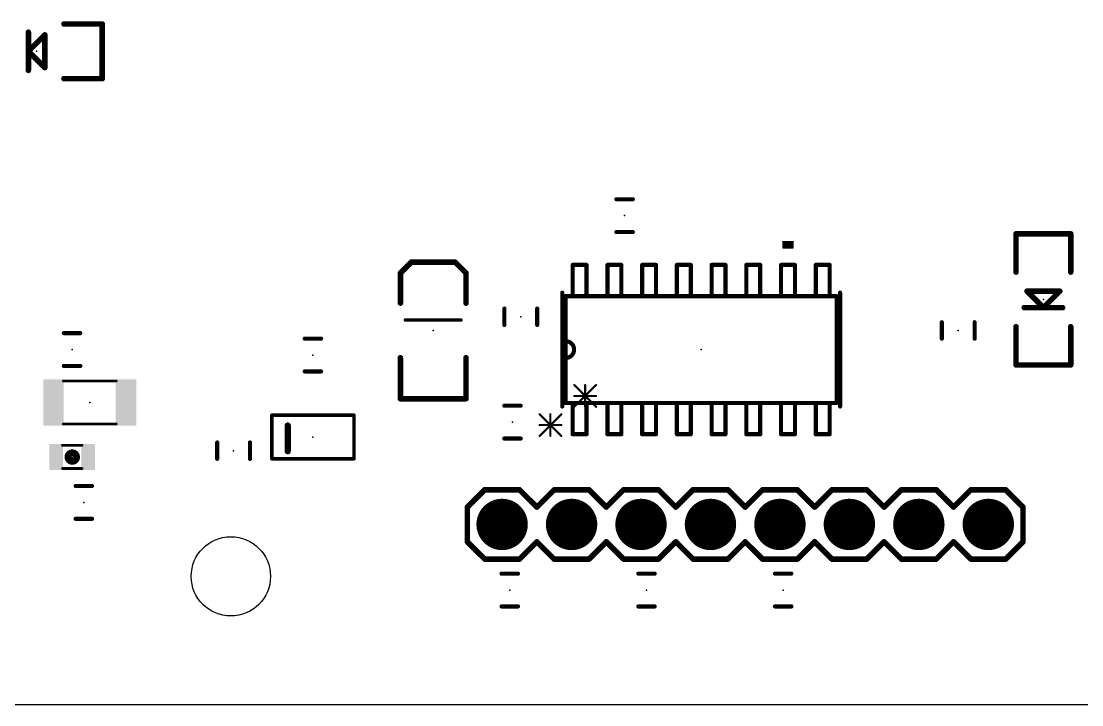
# Model space of a CAD drawing. Extents: x 1 to 102, y 1 to 102.
# Drawn here: x 26.13 to 64.92, y 1 to 26.02 of the extents above; entities that cross this region are included whole.
import ezdxf

# ---------------------------------------------------------------- set-up
doc = ezdxf.new("R2010")
doc.units = 0
for name, color, linetype in [('17', 82, 'CONTINUOUS'), ('20', 7, 'CONTINUOUS'), ('21', 253, 'CONTINUOUS'), ('23', 7, 'CONTINUOUS'), ('51', 7, 'CONTINUOUS')]:
    doc.layers.add(name, color=color, linetype=linetype)

# ---------------------------------------------------------------- blocks, each defined once
blk = doc.blocks.new('RECT')
blk.add_solid([(-0.5, -0.5), (0.5, -0.5), (-0.5, 0.5), (0.5, 0.5)])
blk = doc.blocks.new('ROUNDP')
at = {"const_width": 0.5}
blk.add_lwpolyline([(0, -0.25, 1), (0, 0.25, 1), (0, -0.25)], format="xyb", dxfattribs=at)

msp = doc.modelspace()

# ---------------------------------------------------------------- linework, layer by layer
at = {"layer": '20'}
msp.add_line((91, 1), (12, 1), dxfattribs=at)
msp.add_circle((33.8, 5.7), 1.45, dxfattribs=at)
at = {"layer": '21'}
for points, const_width in [([(29.0954, 25.915), (27.6954, 25.915)], 0.2032), ([(29.0954, 23.915), (29.0954, 25.915)], 0.2032), ([(26.3954, 24.915), (26.3954, 25.615)], 0.2032), ([(26.9954, 25.515), (26.3954, 24.915)], 0.2032), ([(26.9954, 24.315), (26.9954, 25.515)], 0.2032), ([(26.3954, 24.215), (26.3954, 24.915)], 0.2032), ([(26.3954, 24.915), (26.9954, 24.315)], 0.2032), ([(27.6954, 23.915), (29.0954, 23.915)], 0.2032), ([(48.5, 19.5), (47.9, 19.5)], 0.1524), ([(48.5, 18.3), (47.9, 18.3)], 0.1524), ([(64.5152, 18.235), (62.5152, 18.235)], 0.2032), ([(62.5152, 18.235), (62.5152, 16.835)], 0.2032), ([(64.5152, 16.835), (64.5152, 18.235)], 0.2032), ([(53.9845, 17.9624), (54.3655, 17.9624)], 0.0254), ([(53.9845, 17.7084), (53.9845, 17.9624)], 0.0254), ([(53.9972, 17.7084), (53.9972, 17.9624)], 0.0254), ([(54.0226, 17.7084), (54.0226, 17.9624)], 0.0254), ([(54.048, 17.7084), (54.048, 17.9624)], 0.0254), ([(54.0734, 17.7084), (54.0734, 17.9624)], 0.0254), ([(54.0988, 17.7084), (54.0988, 17.9624)], 0.0254), ([(54.1242, 17.7084), (54.1242, 17.9624)], 0.0254), ([(54.1496, 17.7084), (54.1496, 17.9624)], 0.0254), ([(54.175, 17.7084), (54.175, 17.9624)], 0.0254), ([(54.2004, 17.7084), (54.2004, 17.9624)], 0.0254), ([(54.2258, 17.7084), (54.2258, 17.9624)], 0.0254), ([(54.2512, 17.7084), (54.2512, 17.9624)], 0.0254), ([(54.2766, 17.7084), (54.2766, 17.9624)], 0.0254), ([(54.302, 17.7084), (54.302, 17.9624)], 0.0254), ([(54.3274, 17.7084), (54.3274, 17.9624)], 0.0254), ([(54.3528, 17.7084), (54.3528, 17.9624)], 0.0254), ([(54.3655, 17.9624), (54.3655, 17.7084)], 0.0254), ([(54.3655, 17.7084), (53.9845, 17.7084)], 0.0254), ([(40.4, 17.2), (40, 16.8)], 0.2032), ([(42, 17.2), (40.4, 17.2)], 0.2032), ([(42.4, 16.8), (42, 17.2)], 0.2032), ([(40, 16.8), (40, 15.7)], 0.2032), ([(42.4, 15.7), (42.4, 16.8)], 0.2032), ([(45.92, 16.0828), (45.92, 11.9172)], 0.1524), ([(56.08, 11.9172), (56.08, 16.0828)], 0.1524), ([(64.1152, 16.135), (62.9152, 16.135)], 0.2032), ([(62.9152, 16.135), (63.5152, 15.535)], 0.2032), ([(63.5152, 15.535), (64.1152, 16.135)], 0.2032), ([(43.804, 15.5), (43.804, 14.9)], 0.1524), ([(45.004, 15.5), (45.004, 14.9)], 0.1524), ([(63.5152, 15.535), (62.8152, 15.535)], 0.2032), ([(64.2152, 15.535), (63.5152, 15.535)], 0.2032), ([(40.184, 15.081), (42.216, 15.081)], 0.127), ([(59.8, 14.4), (59.8, 15)], 0.1524), ([(61, 14.4), (61, 15)], 0.1524), ([(62.5152, 13.435), (62.5152, 14.835)], 0.2032), ([(64.5152, 14.835), (64.5152, 13.435)], 0.2032), ([(27.6936, 14.6), (28.2936, 14.6)], 0.1524), ([(36.5, 14.4), (37.1, 14.4)], 0.1524), ([(40, 12.2), (40, 13.7)], 0.2032), ([(42.4, 13.7), (42.4, 12.2)], 0.2032), ([(27.6936, 13.4), (28.2936, 13.4)], 0.1524), ([(36.5, 13.2), (37.1, 13.2)], 0.1524), ([(64.5152, 13.435), (62.5152, 13.435)], 0.2032), ([(42.4, 12.2), (40, 12.2)], 0.2032), ([(35.3, 11.6), (38.3, 11.6)], 0.127), ([(35.3, 10), (35.3, 11.6)], 0.127), ([(38.3, 10), (38.3, 11.6)], 0.127), ([(44.4, 11.944), (43.8, 11.944)], 0.1524), ([(45.0894, 10.8377), (45.886, 11.6342)], 0.0762), ([(45.886, 10.8377), (45.0894, 11.6342)], 0.0762), ([(45.4877, 10.8377), (45.4877, 11.6342)], 0.0762), ([(35.8792, 10.2793), (35.8792, 11.2191)], 0.2286), ([(45.886, 11.236), (45.0894, 11.236)], 0.0762), ([(33.3, 10), (33.3, 10.6)], 0.1524), ([(34.5, 10), (34.5, 10.6)], 0.1524), ([(44.4, 10.744), (43.8, 10.744)], 0.1524), ([(38.3, 10), (35.3, 10)], 0.127), ([(28.7216, 9.0072), (28.1216, 9.0072)], 0.1524), ([(42.45, 8.235), (43.085, 8.87)], 0.2032), ([(43.085, 8.87), (44.355, 8.87)], 0.2032), ([(44.99, 8.235), (44.355, 8.87)], 0.2032), ([(44.99, 8.235), (45.625, 8.87)], 0.2032), ([(45.625, 8.87), (46.895, 8.87)], 0.2032), ([(47.53, 8.235), (46.895, 8.87)], 0.2032), ([(47.53, 8.235), (48.165, 8.87)], 0.2032), ([(48.165, 8.87), (49.435, 8.87)], 0.2032), ([(49.435, 8.87), (50.07, 8.235)], 0.2032), ([(50.07, 8.235), (50.705, 8.87)], 0.2032), ([(50.705, 8.87), (51.975, 8.87)], 0.2032), ([(51.975, 8.87), (52.61, 8.235)], 0.2032), ([(52.61, 8.235), (53.245, 8.87)], 0.2032), ([(53.245, 8.87), (54.515, 8.87)], 0.2032), ([(55.15, 8.235), (54.515, 8.87)], 0.2032), ([(55.15, 8.235), (55.785, 8.87)], 0.2032), ([(55.785, 8.87), (57.055, 8.87)], 0.2032), ([(57.055, 8.87), (57.69, 8.235)], 0.2032), ([(57.69, 8.235), (58.325, 8.87)], 0.2032), ([(58.325, 8.87), (59.595, 8.87)], 0.2032), ([(59.595, 8.87), (60.23, 8.235)], 0.2032), ([(60.23, 8.235), (60.865, 8.87)], 0.2032), ([(60.865, 8.87), (62.135, 8.87)], 0.2032), ([(62.77, 8.235), (62.135, 8.87)], 0.2032), ([(42.45, 6.965), (42.45, 8.235)], 0.2032), ([(62.77, 6.965), (62.77, 8.235)], 0.2032), ([(28.7216, 7.8072), (28.1216, 7.8072)], 0.1524), ([(43.085, 6.33), (42.45, 6.965)], 0.2032), ([(44.355, 6.33), (44.99, 6.965)], 0.2032), ([(45.625, 6.33), (44.99, 6.965)], 0.2032), ([(46.895, 6.33), (47.53, 6.965)], 0.2032), ([(48.165, 6.33), (47.53, 6.965)], 0.2032), ([(50.07, 6.965), (49.435, 6.33)], 0.2032), ([(50.705, 6.33), (50.07, 6.965)], 0.2032), ([(52.61, 6.965), (51.975, 6.33)], 0.2032), ([(53.245, 6.33), (52.61, 6.965)], 0.2032), ([(54.515, 6.33), (55.15, 6.965)], 0.2032), ([(55.785, 6.33), (55.15, 6.965)], 0.2032), ([(57.69, 6.965), (57.055, 6.33)], 0.2032), ([(58.325, 6.33), (57.69, 6.965)], 0.2032), ([(60.23, 6.965), (59.595, 6.33)], 0.2032), ([(60.865, 6.33), (60.23, 6.965)], 0.2032), ([(62.135, 6.33), (62.77, 6.965)], 0.2032), ([(44.355, 6.33), (43.085, 6.33)], 0.2032), ([(46.895, 6.33), (45.625, 6.33)], 0.2032), ([(49.435, 6.33), (48.165, 6.33)], 0.2032), ([(51.975, 6.33), (50.705, 6.33)], 0.2032), ([(54.515, 6.33), (53.245, 6.33)], 0.2032), ([(57.055, 6.33), (55.785, 6.33)], 0.2032), ([(59.595, 6.33), (58.325, 6.33)], 0.2032), ([(62.135, 6.33), (60.865, 6.33)], 0.2032), ([(43.7, 5.8), (44.3, 5.8)], 0.1524), ([(48.7, 5.8), (49.3, 5.8)], 0.1524), ([(54.3, 5.8), (53.7, 5.8)], 0.1524), ([(43.7, 4.6), (44.3, 4.6)], 0.1524), ([(48.7, 4.6), (49.3, 4.6)], 0.1524), ([(54.3, 4.6), (53.7, 4.6)], 0.1524)]:
    msp.add_lwpolyline(points, dxfattribs=dict(at, const_width=const_width))
for points, const_width in [([(27.6954, 25.9658, 1), (27.6954, 25.8642)], 0.1016), ([(29.1462, 25.915, 1), (29.0446, 25.915)], 0.1016), ([(29.0954, 25.8642, 1), (29.0954, 25.9658)], 0.1016), ([(26.4462, 25.615, 1), (26.3446, 25.615)], 0.1016), ([(27.0462, 25.515, 1), (26.9446, 25.515)], 0.1016), ([(27.0313, 25.4791, 1), (26.9595, 25.5509)], 0.1016), ([(26.4462, 24.915, 1), (26.3446, 24.915)], 0.1016), ([(26.4313, 24.9509, 1), (26.3595, 24.8791)], 0.1016), ([(26.3595, 24.9509, 1), (26.4313, 24.8791)], 0.1016), ([(26.3446, 24.915, 1), (26.4462, 24.915)], 0.1016), ([(26.3446, 24.215, 1), (26.4462, 24.215)], 0.1016), ([(26.9446, 24.315, 1), (27.0462, 24.315)], 0.1016), ([(26.9595, 24.2791, 1), (27.0313, 24.3509)], 0.1016), ([(27.6954, 23.9658, 1), (27.6954, 23.8642)], 0.1016), ([(29.0446, 23.915, 1), (29.1462, 23.915)], 0.1016), ([(29.0954, 23.8642, 1), (29.0954, 23.9658)], 0.1016), ([(47.9, 19.5381, 1), (47.9, 19.4619)], 0.0762), ([(48.5, 19.4619, 1), (48.5, 19.5381)], 0.0762), ([(47.9, 18.3381, 1), (47.9, 18.2619)], 0.0762), ([(48.5, 18.2619, 1), (48.5, 18.3381)], 0.0762), ([(62.5152, 18.2858, 1), (62.5152, 18.1842)], 0.1016), ([(62.566, 18.235, 1), (62.4644, 18.235)], 0.1016), ([(64.566, 18.235, 1), (64.4644, 18.235)], 0.1016), ([(64.5152, 18.1842, 1), (64.5152, 18.2858)], 0.1016), ([(53.9845, 17.9688, 1), (53.9845, 17.9561)], 0.0127), ([(53.9909, 17.9624, 1), (53.9782, 17.9624)], 0.0127), ([(54.0035, 17.9624, 1), (53.9909, 17.9624)], 0.0127), ([(54.029, 17.9624, 1), (54.0163, 17.9624)], 0.0127), ([(54.0543, 17.9624, 1), (54.0417, 17.9624)], 0.0127), ([(54.0797, 17.9624, 1), (54.0671, 17.9624)], 0.0127), ([(54.1052, 17.9624, 1), (54.0925, 17.9624)], 0.0127), ([(54.1305, 17.9624, 1), (54.1179, 17.9624)], 0.0127), ([(54.1559, 17.9624, 1), (54.1433, 17.9624)], 0.0127), ([(54.1814, 17.9624, 1), (54.1687, 17.9624)], 0.0127), ([(54.2067, 17.9624, 1), (54.1941, 17.9624)], 0.0127), ([(54.2321, 17.9624, 1), (54.2195, 17.9624)], 0.0127), ([(54.2576, 17.9624, 1), (54.2449, 17.9624)], 0.0127), ([(54.2829, 17.9624, 1), (54.2703, 17.9624)], 0.0127), ([(54.3083, 17.9624, 1), (54.2957, 17.9624)], 0.0127), ([(54.3338, 17.9624, 1), (54.3211, 17.9624)], 0.0127), ([(54.3591, 17.9624, 1), (54.3465, 17.9624)], 0.0127), ([(54.3719, 17.9624, 1), (54.3592, 17.9624)], 0.0127), ([(54.3655, 17.9561, 1), (54.3655, 17.9688)], 0.0127), ([(53.9845, 17.7148, 1), (53.9845, 17.702)], 0.0127), ([(53.9782, 17.7084, 1), (53.9909, 17.7084)], 0.0127), ([(53.9909, 17.7084, 1), (54.0035, 17.7084)], 0.0127), ([(54.0163, 17.7084, 1), (54.029, 17.7084)], 0.0127), ([(54.0417, 17.7084, 1), (54.0543, 17.7084)], 0.0127), ([(54.0671, 17.7084, 1), (54.0797, 17.7084)], 0.0127), ([(54.0925, 17.7084, 1), (54.1052, 17.7084)], 0.0127), ([(54.1179, 17.7084, 1), (54.1305, 17.7084)], 0.0127), ([(54.1433, 17.7084, 1), (54.1559, 17.7084)], 0.0127), ([(54.1687, 17.7084, 1), (54.1814, 17.7084)], 0.0127), ([(54.1941, 17.7084, 1), (54.2067, 17.7084)], 0.0127), ([(54.2195, 17.7084, 1), (54.2321, 17.7084)], 0.0127), ([(54.2449, 17.7084, 1), (54.2576, 17.7084)], 0.0127), ([(54.2703, 17.7084, 1), (54.2829, 17.7084)], 0.0127), ([(54.2957, 17.7084, 1), (54.3083, 17.7084)], 0.0127), ([(54.3211, 17.7084, 1), (54.3338, 17.7084)], 0.0127), ([(54.3465, 17.7084, 1), (54.3591, 17.7084)], 0.0127), ([(54.3592, 17.7084, 1), (54.3719, 17.7084)], 0.0127), ([(54.3655, 17.702, 1), (54.3655, 17.7148)], 0.0127), ([(40.4, 17.2508, 1), (40.4, 17.1492)], 0.1016), ([(40.4359, 17.1641, 1), (40.3641, 17.2359)], 0.1016), ([(42.0359, 17.2359, 1), (41.9641, 17.1641)], 0.1016), ([(42, 17.1492, 1), (42, 17.2508)], 0.1016), ([(40.0508, 16.8, 1), (39.9492, 16.8)], 0.1016), ([(39.9641, 16.8359, 1), (40.0359, 16.7641)], 0.1016), ([(42.4508, 16.8, 1), (42.3492, 16.8)], 0.1016), ([(42.3641, 16.7641, 1), (42.4359, 16.8359)], 0.1016), ([(62.4644, 16.835, 1), (62.566, 16.835)], 0.1016), ([(64.4644, 16.835, 1), (64.566, 16.835)], 0.1016), ([(45.9581, 16.0828, 1), (45.8819, 16.0828)], 0.0762), ([(56.1181, 16.0828, 1), (56.0419, 16.0828)], 0.0762), ([(62.9152, 16.1858, 1), (62.9152, 16.0842)], 0.1016), ([(62.9511, 16.1709, 1), (62.8793, 16.0991)], 0.1016), ([(64.1511, 16.0991, 1), (64.0793, 16.1709)], 0.1016), ([(64.1152, 16.0842, 1), (64.1152, 16.1858)], 0.1016), ([(39.9492, 15.7, 1), (40.0508, 15.7)], 0.1016), ([(42.3492, 15.7, 1), (42.4508, 15.7)], 0.1016), ([(43.8421, 15.5, 1), (43.7659, 15.5)], 0.0762), ([(45.0421, 15.5, 1), (44.9659, 15.5)], 0.0762), ([(62.8152, 15.5858, 1), (62.8152, 15.4842)], 0.1016), ([(63.5152, 15.5858, 1), (63.5152, 15.4842)], 0.1016), ([(63.4793, 15.5709, 1), (63.5511, 15.4991)], 0.1016), ([(63.4793, 15.4991, 1), (63.5511, 15.5709)], 0.1016), ([(63.5152, 15.4842, 1), (63.5152, 15.5858)], 0.1016), ([(64.2152, 15.4842, 1), (64.2152, 15.5858)], 0.1016), ([(40.184, 15.1128, 1), (40.184, 15.0493)], 0.0635), ([(42.216, 15.0493, 1), (42.216, 15.1128)], 0.0635), ([(43.7659, 14.9, 1), (43.8421, 14.9)], 0.0762), ([(44.9659, 14.9, 1), (45.0421, 14.9)], 0.0762), ([(59.8381, 15, 1), (59.7619, 15)], 0.0762), ([(61.0381, 15, 1), (60.9619, 15)], 0.0762), ([(62.566, 14.835, 1), (62.4644, 14.835)], 0.1016), ([(64.566, 14.835, 1), (64.4644, 14.835)], 0.1016), ([(27.6936, 14.6381, 1), (27.6936, 14.5619)], 0.0762), ([(28.2936, 14.5619, 1), (28.2936, 14.6381)], 0.0762), ([(36.5, 14.4381, 1), (36.5, 14.3619)], 0.0762), ([(37.1, 14.3619, 1), (37.1, 14.4381)], 0.0762), ([(59.7619, 14.4, 1), (59.8381, 14.4)], 0.0762), ([(60.9619, 14.4, 1), (61.0381, 14.4)], 0.0762), ([(40.0508, 13.7, 1), (39.9492, 13.7)], 0.1016), ([(42.4508, 13.7, 1), (42.3492, 13.7)], 0.1016), ([(27.6936, 13.4381, 1), (27.6936, 13.3619)], 0.0762), ([(28.2936, 13.3619, 1), (28.2936, 13.4381)], 0.0762), ([(36.5, 13.2381, 1), (36.5, 13.1619)], 0.0762), ([(37.1, 13.1619, 1), (37.1, 13.2381)], 0.0762), ([(62.5152, 13.4858, 1), (62.5152, 13.3842)], 0.1016), ([(62.4644, 13.435, 1), (62.566, 13.435)], 0.1016), ([(64.4644, 13.435, 1), (64.566, 13.435)], 0.1016), ([(64.5152, 13.3842, 1), (64.5152, 13.4858)], 0.1016), ([(40, 12.2508, 1), (40, 12.1492)], 0.1016), ([(39.9492, 12.2, 1), (40.0508, 12.2)], 0.1016), ([(42.3492, 12.2, 1), (42.4508, 12.2)], 0.1016), ([(42.4, 12.1492, 1), (42.4, 12.2508)], 0.1016), ([(35.3, 11.6318, 1), (35.3, 11.5683)], 0.0635), ([(35.3318, 11.6, 1), (35.2683, 11.6)], 0.0635), ([(38.3318, 11.6, 1), (38.2683, 11.6)], 0.0635), ([(38.3, 11.5683, 1), (38.3, 11.6318)], 0.0635), ([(43.8, 11.9821, 1), (43.8, 11.9059)], 0.0762), ([(44.4, 11.9059, 1), (44.4, 11.9821)], 0.0762), ([(45.1029, 11.6477, 1), (45.0759, 11.6208)], 0.0381), ([(45.5067, 11.6342, 1), (45.4686, 11.6342)], 0.0381), ([(45.8819, 11.9172, 1), (45.9581, 11.9172)], 0.0762), ([(45.8994, 11.6208, 1), (45.8725, 11.6477)], 0.0381), ([(56.0419, 11.9172, 1), (56.1181, 11.9172)], 0.0762), ([(35.9364, 11.2191, 1), (35.8221, 11.2191)], 0.1143), ([(45.0894, 11.255, 1), (45.0894, 11.2169)], 0.0381), ([(45.886, 11.2169, 1), (45.886, 11.255)], 0.0381), ([(45.0759, 10.8512, 1), (45.1029, 10.8242)], 0.0381), ([(45.8725, 10.8242, 1), (45.8994, 10.8512)], 0.0381), ([(33.3381, 10.6, 1), (33.2619, 10.6)], 0.0762), ([(34.5381, 10.6, 1), (34.4619, 10.6)], 0.0762), ([(43.8, 10.7821, 1), (43.8, 10.7059)], 0.0762), ([(44.4, 10.7059, 1), (44.4, 10.7821)], 0.0762), ([(45.4686, 10.8377, 1), (45.5067, 10.8377)], 0.0381), ([(28, 9.8463, 1), (28, 10.2833, 1), (28, 9.8463)], 0.127), ([(28, 9.9378, 1), (28, 10.1918, 1), (28, 9.9378)], 0.127), ([(28, 10.0394, 1), (28, 10.0902, 1), (28, 10.0394)], 0.127), ([(35.8221, 10.2793, 1), (35.9364, 10.2793)], 0.1143), ([(33.2619, 10, 1), (33.3381, 10)], 0.0762), ([(34.4619, 10, 1), (34.5381, 10)], 0.0762), ([(35.3, 10.0318, 1), (35.3, 9.9682)], 0.0635), ([(35.2683, 10, 1), (35.3318, 10)], 0.0635), ([(38.2683, 10, 1), (38.3318, 10)], 0.0635), ([(38.3, 9.9682, 1), (38.3, 10.0318)], 0.0635), ([(28.1216, 9.0453, 1), (28.1216, 8.9691)], 0.0762), ([(28.7216, 8.9691, 1), (28.7216, 9.0453)], 0.0762), ([(43.085, 8.9208, 1), (43.085, 8.8192)], 0.1016), ([(43.1209, 8.8341, 1), (43.0491, 8.9059)], 0.1016), ([(44.3909, 8.9059, 1), (44.3191, 8.8341)], 0.1016), ([(44.355, 8.8192, 1), (44.355, 8.9208)], 0.1016), ([(45.625, 8.9208, 1), (45.625, 8.8192)], 0.1016), ([(45.6609, 8.8341, 1), (45.5891, 8.9059)], 0.1016), ([(46.9309, 8.9059, 1), (46.8591, 8.8341)], 0.1016), ([(46.895, 8.8192, 1), (46.895, 8.9208)], 0.1016), ([(48.165, 8.9208, 1), (48.165, 8.8192)], 0.1016), ([(48.2009, 8.8341, 1), (48.1291, 8.9059)], 0.1016), ([(49.4709, 8.9059, 1), (49.3991, 8.8341)], 0.1016), ([(49.435, 8.8192, 1), (49.435, 8.9208)], 0.1016), ([(50.705, 8.9208, 1), (50.705, 8.8192)], 0.1016), ([(50.7409, 8.8341, 1), (50.6691, 8.9059)], 0.1016), ([(52.0109, 8.9059, 1), (51.9391, 8.8341)], 0.1016), ([(51.975, 8.8192, 1), (51.975, 8.9208)], 0.1016), ([(53.245, 8.9208, 1), (53.245, 8.8192)], 0.1016), ([(53.2809, 8.8341, 1), (53.2091, 8.9059)], 0.1016), ([(54.5509, 8.9059, 1), (54.4791, 8.8341)], 0.1016), ([(54.515, 8.8192, 1), (54.515, 8.9208)], 0.1016), ([(55.785, 8.9208, 1), (55.785, 8.8192)], 0.1016), ([(55.8209, 8.8341, 1), (55.7491, 8.9059)], 0.1016), ([(57.0909, 8.9059, 1), (57.0191, 8.8341)], 0.1016), ([(57.055, 8.8192, 1), (57.055, 8.9208)], 0.1016), ([(58.325, 8.9208, 1), (58.325, 8.8192)], 0.1016), ([(58.3609, 8.8341, 1), (58.2891, 8.9059)], 0.1016), ([(59.6309, 8.9059, 1), (59.5591, 8.8341)], 0.1016), ([(59.595, 8.8192, 1), (59.595, 8.9208)], 0.1016), ([(60.865, 8.9208, 1), (60.865, 8.8192)], 0.1016), ([(60.9009, 8.8341, 1), (60.8291, 8.9059)], 0.1016), ([(62.1709, 8.9059, 1), (62.0991, 8.8341)], 0.1016), ([(62.135, 8.8192, 1), (62.135, 8.9208)], 0.1016), ([(42.5008, 8.235, 1), (42.3992, 8.235)], 0.1016), ([(42.4141, 8.2709, 1), (42.4859, 8.1991)], 0.1016), ([(44.9541, 8.2709, 1), (45.0259, 8.1991)], 0.1016), ([(44.9541, 8.1991, 1), (45.0259, 8.2709)], 0.1016), ([(47.4941, 8.2709, 1), (47.5659, 8.1991)], 0.1016), ([(47.4941, 8.1991, 1), (47.5659, 8.2709)], 0.1016), ([(50.0341, 8.2709, 1), (50.1059, 8.1991)], 0.1016), ([(50.0341, 8.1991, 1), (50.1059, 8.2709)], 0.1016), ([(52.5741, 8.2709, 1), (52.6459, 8.1991)], 0.1016), ([(52.5741, 8.1991, 1), (52.6459, 8.2709)], 0.1016), ([(55.1141, 8.2709, 1), (55.1859, 8.1991)], 0.1016), ([(55.1141, 8.1991, 1), (55.1859, 8.2709)], 0.1016), ([(57.6541, 8.2709, 1), (57.7259, 8.1991)], 0.1016), ([(57.6541, 8.1991, 1), (57.7259, 8.2709)], 0.1016), ([(60.1941, 8.2709, 1), (60.2659, 8.1991)], 0.1016), ([(60.1941, 8.1991, 1), (60.2659, 8.2709)], 0.1016), ([(62.8208, 8.235, 1), (62.7192, 8.235)], 0.1016), ([(62.7341, 8.1991, 1), (62.8059, 8.2709)], 0.1016), ([(28.1216, 7.8453, 1), (28.1216, 7.7691)], 0.0762), ([(28.7216, 7.7691, 1), (28.7216, 7.8453)], 0.0762), ([(42.4859, 7.0009, 1), (42.4141, 6.9291)], 0.1016), ([(42.3992, 6.965, 1), (42.5008, 6.965)], 0.1016), ([(45.0259, 7.0009, 1), (44.9541, 6.9291)], 0.1016), ([(45.0259, 6.9291, 1), (44.9541, 7.0009)], 0.1016), ([(47.5659, 7.0009, 1), (47.4941, 6.9291)], 0.1016), ([(47.5659, 6.9291, 1), (47.4941, 7.0009)], 0.1016), ([(50.1059, 7.0009, 1), (50.0341, 6.9291)], 0.1016), ([(50.1059, 6.9291, 1), (50.0341, 7.0009)], 0.1016), ([(52.6459, 7.0009, 1), (52.5741, 6.9291)], 0.1016), ([(52.6459, 6.9291, 1), (52.5741, 7.0009)], 0.1016), ([(55.1859, 7.0009, 1), (55.1141, 6.9291)], 0.1016), ([(55.1859, 6.9291, 1), (55.1141, 7.0009)], 0.1016), ([(57.7259, 7.0009, 1), (57.6541, 6.9291)], 0.1016), ([(57.7259, 6.9291, 1), (57.6541, 7.0009)], 0.1016), ([(60.2659, 7.0009, 1), (60.1941, 6.9291)], 0.1016), ([(60.2659, 6.9291, 1), (60.1941, 7.0009)], 0.1016), ([(62.7192, 6.965, 1), (62.8208, 6.965)], 0.1016), ([(62.8059, 6.9291, 1), (62.7341, 7.0009)], 0.1016), ([(43.085, 6.3808, 1), (43.085, 6.2792)], 0.1016), ([(43.0491, 6.2941, 1), (43.1209, 6.3659)], 0.1016), ([(44.3191, 6.3659, 1), (44.3909, 6.2941)], 0.1016), ([(44.355, 6.2792, 1), (44.355, 6.3808)], 0.1016), ([(45.625, 6.3808, 1), (45.625, 6.2792)], 0.1016), ([(45.5891, 6.2941, 1), (45.6609, 6.3659)], 0.1016), ([(46.8591, 6.3659, 1), (46.9309, 6.2941)], 0.1016), ([(46.895, 6.2792, 1), (46.895, 6.3808)], 0.1016), ([(48.165, 6.3808, 1), (48.165, 6.2792)], 0.1016), ([(48.1291, 6.2941, 1), (48.2009, 6.3659)], 0.1016), ([(49.3991, 6.3659, 1), (49.4709, 6.2941)], 0.1016), ([(49.435, 6.2792, 1), (49.435, 6.3808)], 0.1016), ([(50.705, 6.3808, 1), (50.705, 6.2792)], 0.1016), ([(50.6691, 6.2941, 1), (50.7409, 6.3659)], 0.1016), ([(51.9391, 6.3659, 1), (52.0109, 6.2941)], 0.1016), ([(51.975, 6.2792, 1), (51.975, 6.3808)], 0.1016), ([(53.245, 6.3808, 1), (53.245, 6.2792)], 0.1016), ([(53.2091, 6.2941, 1), (53.2809, 6.3659)], 0.1016), ([(54.4791, 6.3659, 1), (54.5509, 6.2941)], 0.1016), ([(54.515, 6.2792, 1), (54.515, 6.3808)], 0.1016), ([(55.785, 6.3808, 1), (55.785, 6.2792)], 0.1016), ([(55.7491, 6.2941, 1), (55.8209, 6.3659)], 0.1016), ([(57.0191, 6.3659, 1), (57.0909, 6.2941)], 0.1016), ([(57.055, 6.2792, 1), (57.055, 6.3808)], 0.1016), ([(58.325, 6.3808, 1), (58.325, 6.2792)], 0.1016), ([(58.2891, 6.2941, 1), (58.3609, 6.3659)], 0.1016), ([(59.5591, 6.3659, 1), (59.6309, 6.2941)], 0.1016), ([(59.595, 6.2792, 1), (59.595, 6.3808)], 0.1016), ([(60.865, 6.3808, 1), (60.865, 6.2792)], 0.1016), ([(60.8291, 6.2941, 1), (60.9009, 6.3659)], 0.1016), ([(62.0991, 6.3659, 1), (62.1709, 6.2941)], 0.1016), ([(62.135, 6.2792, 1), (62.135, 6.3808)], 0.1016), ([(43.7, 5.8381, 1), (43.7, 5.7619)], 0.0762), ([(44.3, 5.7619, 1), (44.3, 5.8381)], 0.0762), ([(48.7, 5.8381, 1), (48.7, 5.7619)], 0.0762), ([(49.3, 5.7619, 1), (49.3, 5.8381)], 0.0762), ([(53.7, 5.8381, 1), (53.7, 5.7619)], 0.0762), ([(54.3, 5.7619, 1), (54.3, 5.8381)], 0.0762), ([(43.7, 4.6381, 1), (43.7, 4.5619)], 0.0762), ([(44.3, 4.5619, 1), (44.3, 4.6381)], 0.0762), ([(48.7, 4.6381, 1), (48.7, 4.5619)], 0.0762), ([(49.3, 4.5619, 1), (49.3, 4.6381)], 0.0762), ([(53.7, 4.6381, 1), (53.7, 4.5619)], 0.0762), ([(54.3, 4.5619, 1), (54.3, 4.6381)], 0.0762)]:
    msp.add_lwpolyline(points, format="xyb", dxfattribs=dict(at, const_width=const_width))
at = {"layer": '23'}
for p in [(26.6954, 24.915), (48.2, 18.9), (63.5152, 15.835), (44.404, 15.2), (41.2, 14.7), (60.4, 14.7), (27.9936, 14), (51, 14), (36.8, 13.8), (28.6408, 12.0648), (44.1, 11.344), (36.8, 10.8), (33.9, 10.3), (28, 10.0648), (28.4216, 8.4072), (61.5, 7.6), (44, 5.2), (49, 5.2), (54, 5.2)]:
    msp.add_point(p, dxfattribs=at)
at = {"layer": '51'}
for points, const_width in [([(46.809, 17.0988), (46.301, 17.0988)], 0.1524), ([(46.301, 17.0988), (46.301, 15.9558)], 0.1524), ([(46.809, 15.9558), (46.809, 17.0988)], 0.1524), ([(48.079, 17.0988), (47.571, 17.0988)], 0.1524), ([(47.571, 17.0988), (47.571, 15.9558)], 0.1524), ([(48.079, 15.9558), (48.079, 17.0988)], 0.1524), ([(49.349, 17.0988), (48.841, 17.0988)], 0.1524), ([(48.841, 17.0988), (48.841, 15.9558)], 0.1524), ([(49.349, 15.9558), (49.349, 17.0988)], 0.1524), ([(50.619, 17.0988), (50.111, 17.0988)], 0.1524), ([(50.111, 17.0988), (50.111, 15.9558)], 0.1524), ([(50.619, 15.9558), (50.619, 17.0988)], 0.1524), ([(51.889, 17.0988), (51.381, 17.0988)], 0.1524), ([(51.381, 17.0988), (51.381, 15.9558)], 0.1524), ([(51.889, 15.9558), (51.889, 17.0988)], 0.1524), ([(53.159, 17.0988), (52.651, 17.0988)], 0.1524), ([(52.651, 17.0988), (52.651, 15.9558)], 0.1524), ([(53.159, 15.9558), (53.159, 17.0988)], 0.1524), ([(54.429, 17.0988), (53.921, 17.0988)], 0.1524), ([(53.921, 17.0988), (53.921, 15.9558)], 0.1524), ([(54.429, 15.9558), (54.429, 17.0988)], 0.1524), ([(55.699, 17.0988), (55.191, 17.0988)], 0.1524), ([(55.191, 17.0988), (55.191, 15.9558)], 0.1524), ([(55.699, 15.9558), (55.699, 17.0988)], 0.1524), ([(55.953, 15.9558), (46.047, 15.9558)], 0.1524), ([(46.047, 15.9558), (46.047, 14.3048)], 0.1524), ([(46.301, 15.9558), (46.809, 15.9558)], 0.1524), ([(47.571, 15.9558), (48.079, 15.9558)], 0.1524), ([(48.841, 15.9558), (49.349, 15.9558)], 0.1524), ([(50.111, 15.9558), (50.619, 15.9558)], 0.1524), ([(51.381, 15.9558), (51.889, 15.9558)], 0.1524), ([(52.651, 15.9558), (53.159, 15.9558)], 0.1524), ([(53.921, 15.9558), (54.429, 15.9558)], 0.1524), ([(55.191, 15.9558), (55.699, 15.9558)], 0.1524), ([(55.953, 12.0442), (55.953, 15.9558)], 0.1524), ([(46.047, 14.3048), (46.047, 13.6952)], 0.1524), ([(46.047, 13.6952), (46.047, 12.0442)], 0.1524), ([(27.6758, 12.8518), (29.6058, 12.8518)], 0.1016), ([(46.3594, 11.9045), (47.156, 12.701)], 0.0762), ([(47.156, 11.9045), (46.3594, 12.701)], 0.0762), ([(46.7577, 11.9045), (46.7577, 12.701)], 0.0762), ([(46.047, 12.0442), (55.953, 12.0442)], 0.1524), ([(46.809, 12.0442), (46.301, 12.0442)], 0.1524), ([(46.301, 12.0442), (46.301, 10.9012)], 0.1524), ([(47.156, 12.3028), (46.3594, 12.3028)], 0.0762), ([(46.809, 10.9012), (46.809, 12.0442)], 0.1524), ([(48.079, 12.0442), (47.571, 12.0442)], 0.1524), ([(47.571, 12.0442), (47.571, 10.9012)], 0.1524), ([(48.079, 10.9012), (48.079, 12.0442)], 0.1524), ([(49.349, 12.0442), (48.841, 12.0442)], 0.1524), ([(48.841, 12.0442), (48.841, 10.9012)], 0.1524), ([(49.349, 10.9012), (49.349, 12.0442)], 0.1524), ([(50.619, 12.0442), (50.111, 12.0442)], 0.1524), ([(50.111, 12.0442), (50.111, 10.9012)], 0.1524), ([(50.619, 10.9012), (50.619, 12.0442)], 0.1524), ([(51.889, 12.0442), (51.381, 12.0442)], 0.1524), ([(51.381, 12.0442), (51.381, 10.9012)], 0.1524), ([(51.889, 10.9012), (51.889, 12.0442)], 0.1524), ([(53.159, 12.0442), (52.651, 12.0442)], 0.1524), ([(52.651, 12.0442), (52.651, 10.9012)], 0.1524), ([(53.159, 10.9012), (53.159, 12.0442)], 0.1524), ([(54.429, 12.0442), (53.921, 12.0442)], 0.1524), ([(53.921, 12.0442), (53.921, 10.9012)], 0.1524), ([(54.429, 10.9012), (54.429, 12.0442)], 0.1524), ([(55.699, 12.0442), (55.191, 12.0442)], 0.1524), ([(55.191, 12.0442), (55.191, 10.9012)], 0.1524), ([(55.699, 10.9012), (55.699, 12.0442)], 0.1524), ([(27.6758, 11.2778), (29.6058, 11.2778)], 0.1016), ([(46.301, 10.9012), (46.809, 10.9012)], 0.1524), ([(47.571, 10.9012), (48.079, 10.9012)], 0.1524), ([(48.841, 10.9012), (49.349, 10.9012)], 0.1524), ([(50.111, 10.9012), (50.619, 10.9012)], 0.1524), ([(51.381, 10.9012), (51.889, 10.9012)], 0.1524), ([(52.651, 10.9012), (53.159, 10.9012)], 0.1524), ([(53.921, 10.9012), (54.429, 10.9012)], 0.1524), ([(55.191, 10.9012), (55.699, 10.9012)], 0.1524), ([(27.644, 10.4968), (28.356, 10.4968)], 0.1016), ([(27.644, 9.6458), (28.356, 9.6458)], 0.1016)]:
    msp.add_lwpolyline(points, dxfattribs=dict(at, const_width=const_width))
for points, const_width in [([(46.301, 17.1369, 1), (46.301, 17.0607)], 0.0762), ([(46.3391, 17.0988, 1), (46.2629, 17.0988)], 0.0762), ([(46.8471, 17.0988, 1), (46.7709, 17.0988)], 0.0762), ([(46.809, 17.0607, 1), (46.809, 17.1369)], 0.0762), ([(47.571, 17.1369, 1), (47.571, 17.0607)], 0.0762), ([(47.6091, 17.0988, 1), (47.5329, 17.0988)], 0.0762), ([(48.1171, 17.0988, 1), (48.0409, 17.0988)], 0.0762), ([(48.079, 17.0607, 1), (48.079, 17.1369)], 0.0762), ([(48.841, 17.1369, 1), (48.841, 17.0607)], 0.0762), ([(48.8791, 17.0988, 1), (48.8029, 17.0988)], 0.0762), ([(49.3871, 17.0988, 1), (49.3109, 17.0988)], 0.0762), ([(49.349, 17.0607, 1), (49.349, 17.1369)], 0.0762), ([(50.111, 17.1369, 1), (50.111, 17.0607)], 0.0762), ([(50.1491, 17.0988, 1), (50.0729, 17.0988)], 0.0762), ([(50.6571, 17.0988, 1), (50.5809, 17.0988)], 0.0762), ([(50.619, 17.0607, 1), (50.619, 17.1369)], 0.0762), ([(51.381, 17.1369, 1), (51.381, 17.0607)], 0.0762), ([(51.4191, 17.0988, 1), (51.3429, 17.0988)], 0.0762), ([(51.9271, 17.0988, 1), (51.8509, 17.0988)], 0.0762), ([(51.889, 17.0607, 1), (51.889, 17.1369)], 0.0762), ([(52.651, 17.1369, 1), (52.651, 17.0607)], 0.0762), ([(52.6891, 17.0988, 1), (52.6129, 17.0988)], 0.0762), ([(53.1971, 17.0988, 1), (53.1209, 17.0988)], 0.0762), ([(53.159, 17.0607, 1), (53.159, 17.1369)], 0.0762), ([(53.921, 17.1369, 1), (53.921, 17.0607)], 0.0762), ([(53.9591, 17.0988, 1), (53.8829, 17.0988)], 0.0762), ([(54.4671, 17.0988, 1), (54.3909, 17.0988)], 0.0762), ([(54.429, 17.0607, 1), (54.429, 17.1369)], 0.0762), ([(55.191, 17.1369, 1), (55.191, 17.0607)], 0.0762), ([(55.2291, 17.0988, 1), (55.1529, 17.0988)], 0.0762), ([(55.7371, 17.0988, 1), (55.6609, 17.0988)], 0.0762), ([(55.699, 17.0607, 1), (55.699, 17.1369)], 0.0762), ([(46.047, 15.9939, 1), (46.047, 15.9177)], 0.0762), ([(46.0851, 15.9558, 1), (46.0089, 15.9558)], 0.0762), ([(46.301, 15.9939, 1), (46.301, 15.9177)], 0.0762), ([(46.2629, 15.9558, 1), (46.3391, 15.9558)], 0.0762), ([(46.7709, 15.9558, 1), (46.8471, 15.9558)], 0.0762), ([(46.809, 15.9177, 1), (46.809, 15.9939)], 0.0762), ([(47.571, 15.9939, 1), (47.571, 15.9177)], 0.0762), ([(47.5329, 15.9558, 1), (47.6091, 15.9558)], 0.0762), ([(48.0409, 15.9558, 1), (48.1171, 15.9558)], 0.0762), ([(48.079, 15.9177, 1), (48.079, 15.9939)], 0.0762), ([(48.841, 15.9939, 1), (48.841, 15.9177)], 0.0762), ([(48.8029, 15.9558, 1), (48.8791, 15.9558)], 0.0762), ([(49.3109, 15.9558, 1), (49.3871, 15.9558)], 0.0762), ([(49.349, 15.9177, 1), (49.349, 15.9939)], 0.0762), ([(50.111, 15.9939, 1), (50.111, 15.9177)], 0.0762), ([(50.0729, 15.9558, 1), (50.1491, 15.9558)], 0.0762), ([(50.5809, 15.9558, 1), (50.6571, 15.9558)], 0.0762), ([(50.619, 15.9177, 1), (50.619, 15.9939)], 0.0762), ([(51.381, 15.9939, 1), (51.381, 15.9177)], 0.0762), ([(51.3429, 15.9558, 1), (51.4191, 15.9558)], 0.0762), ([(51.8509, 15.9558, 1), (51.9271, 15.9558)], 0.0762), ([(51.889, 15.9177, 1), (51.889, 15.9939)], 0.0762), ([(52.651, 15.9939, 1), (52.651, 15.9177)], 0.0762), ([(52.6129, 15.9558, 1), (52.6891, 15.9558)], 0.0762), ([(53.1209, 15.9558, 1), (53.1971, 15.9558)], 0.0762), ([(53.159, 15.9177, 1), (53.159, 15.9939)], 0.0762), ([(53.921, 15.9939, 1), (53.921, 15.9177)], 0.0762), ([(53.8829, 15.9558, 1), (53.9591, 15.9558)], 0.0762), ([(54.3909, 15.9558, 1), (54.4671, 15.9558)], 0.0762), ([(54.429, 15.9177, 1), (54.429, 15.9939)], 0.0762), ([(55.191, 15.9939, 1), (55.191, 15.9177)], 0.0762), ([(55.1529, 15.9558, 1), (55.2291, 15.9558)], 0.0762), ([(55.6609, 15.9558, 1), (55.7371, 15.9558)], 0.0762), ([(55.699, 15.9177, 1), (55.699, 15.9939)], 0.0762), ([(55.9911, 15.9558, 1), (55.9149, 15.9558)], 0.0762), ([(55.953, 15.9177, 1), (55.953, 15.9939)], 0.0762), ([(46.0851, 14.3048, 1), (46.0089, 14.3048)], 0.0762), ([(46.047, 13.6952, 1), (46.047, 14.3048)], 0.1524), ([(46.047, 14.3429, 1), (46.047, 14.2667)], 0.0762), ([(46.0089, 14.3048, 1), (46.0851, 14.3048)], 0.0762), ([(46.0851, 13.6952, 1), (46.0089, 13.6952)], 0.0762), ([(46.047, 13.7333, 1), (46.047, 13.6571)], 0.0762), ([(46.0089, 13.6952, 1), (46.0851, 13.6952)], 0.0762), ([(27.6758, 12.8772, 1), (27.6758, 12.8264)], 0.0508), ([(29.6058, 12.8264, 1), (29.6058, 12.8772)], 0.0508), ([(46.3729, 12.7145, 1), (46.3459, 12.6876)], 0.0381), ([(46.7767, 12.701, 1), (46.7386, 12.701)], 0.0381), ([(47.1694, 12.6876, 1), (47.1425, 12.7145)], 0.0381), ([(46.047, 12.0823, 1), (46.047, 12.0061)], 0.0762), ([(46.0089, 12.0442, 1), (46.0851, 12.0442)], 0.0762), ([(46.301, 12.0823, 1), (46.301, 12.0061)], 0.0762), ([(46.3391, 12.0442, 1), (46.2629, 12.0442)], 0.0762), ([(46.3594, 12.3218, 1), (46.3594, 12.2837)], 0.0381), ([(46.8471, 12.0442, 1), (46.7709, 12.0442)], 0.0762), ([(46.809, 12.0061, 1), (46.809, 12.0823)], 0.0762), ([(47.156, 12.2837, 1), (47.156, 12.3218)], 0.0381), ([(47.571, 12.0823, 1), (47.571, 12.0061)], 0.0762), ([(47.6091, 12.0442, 1), (47.5329, 12.0442)], 0.0762), ([(48.1171, 12.0442, 1), (48.0409, 12.0442)], 0.0762), ([(48.079, 12.0061, 1), (48.079, 12.0823)], 0.0762), ([(48.841, 12.0823, 1), (48.841, 12.0061)], 0.0762), ([(48.8791, 12.0442, 1), (48.8029, 12.0442)], 0.0762), ([(49.3871, 12.0442, 1), (49.3109, 12.0442)], 0.0762), ([(49.349, 12.0061, 1), (49.349, 12.0823)], 0.0762), ([(50.111, 12.0823, 1), (50.111, 12.0061)], 0.0762), ([(50.1491, 12.0442, 1), (50.0729, 12.0442)], 0.0762), ([(50.6571, 12.0442, 1), (50.5809, 12.0442)], 0.0762), ([(50.619, 12.0061, 1), (50.619, 12.0823)], 0.0762), ([(51.381, 12.0823, 1), (51.381, 12.0061)], 0.0762), ([(51.4191, 12.0442, 1), (51.3429, 12.0442)], 0.0762), ([(51.9271, 12.0442, 1), (51.8509, 12.0442)], 0.0762), ([(51.889, 12.0061, 1), (51.889, 12.0823)], 0.0762), ([(52.651, 12.0823, 1), (52.651, 12.0061)], 0.0762), ([(52.6891, 12.0442, 1), (52.6129, 12.0442)], 0.0762), ([(53.1971, 12.0442, 1), (53.1209, 12.0442)], 0.0762), ([(53.159, 12.0061, 1), (53.159, 12.0823)], 0.0762), ([(53.921, 12.0823, 1), (53.921, 12.0061)], 0.0762), ([(53.9591, 12.0442, 1), (53.8829, 12.0442)], 0.0762), ([(54.4671, 12.0442, 1), (54.3909, 12.0442)], 0.0762), ([(54.429, 12.0061, 1), (54.429, 12.0823)], 0.0762), ([(55.191, 12.0823, 1), (55.191, 12.0061)], 0.0762), ([(55.2291, 12.0442, 1), (55.1529, 12.0442)], 0.0762), ([(55.7371, 12.0442, 1), (55.6609, 12.0442)], 0.0762), ([(55.699, 12.0061, 1), (55.699, 12.0823)], 0.0762), ([(55.9149, 12.0442, 1), (55.9911, 12.0442)], 0.0762), ([(55.953, 12.0061, 1), (55.953, 12.0823)], 0.0762), ([(46.3459, 11.918, 1), (46.3729, 11.891)], 0.0381), ([(46.7386, 11.9045, 1), (46.7767, 11.9045)], 0.0381), ([(47.1425, 11.891, 1), (47.1694, 11.918)], 0.0381), ([(27.6758, 11.3032, 1), (27.6758, 11.2524)], 0.0508), ([(29.6058, 11.2524, 1), (29.6058, 11.3032)], 0.0508), ([(46.301, 10.9393, 1), (46.301, 10.8631)], 0.0762), ([(46.2629, 10.9012, 1), (46.3391, 10.9012)], 0.0762), ([(46.7709, 10.9012, 1), (46.8471, 10.9012)], 0.0762), ([(46.809, 10.8631, 1), (46.809, 10.9393)], 0.0762), ([(47.571, 10.9393, 1), (47.571, 10.8631)], 0.0762), ([(47.5329, 10.9012, 1), (47.6091, 10.9012)], 0.0762), ([(48.0409, 10.9012, 1), (48.1171, 10.9012)], 0.0762), ([(48.079, 10.8631, 1), (48.079, 10.9393)], 0.0762), ([(48.841, 10.9393, 1), (48.841, 10.8631)], 0.0762), ([(48.8029, 10.9012, 1), (48.8791, 10.9012)], 0.0762), ([(49.3109, 10.9012, 1), (49.3871, 10.9012)], 0.0762), ([(49.349, 10.8631, 1), (49.349, 10.9393)], 0.0762), ([(50.111, 10.9393, 1), (50.111, 10.8631)], 0.0762), ([(50.0729, 10.9012, 1), (50.1491, 10.9012)], 0.0762), ([(50.5809, 10.9012, 1), (50.6571, 10.9012)], 0.0762), ([(50.619, 10.8631, 1), (50.619, 10.9393)], 0.0762), ([(51.381, 10.9393, 1), (51.381, 10.8631)], 0.0762), ([(51.3429, 10.9012, 1), (51.4191, 10.9012)], 0.0762), ([(51.8509, 10.9012, 1), (51.9271, 10.9012)], 0.0762), ([(51.889, 10.8631, 1), (51.889, 10.9393)], 0.0762), ([(52.651, 10.9393, 1), (52.651, 10.8631)], 0.0762), ([(52.6129, 10.9012, 1), (52.6891, 10.9012)], 0.0762), ([(53.1209, 10.9012, 1), (53.1971, 10.9012)], 0.0762), ([(53.159, 10.8631, 1), (53.159, 10.9393)], 0.0762), ([(53.921, 10.9393, 1), (53.921, 10.8631)], 0.0762), ([(53.8829, 10.9012, 1), (53.9591, 10.9012)], 0.0762), ([(54.3909, 10.9012, 1), (54.4671, 10.9012)], 0.0762), ([(54.429, 10.8631, 1), (54.429, 10.9393)], 0.0762), ([(55.191, 10.9393, 1), (55.191, 10.8631)], 0.0762), ([(55.1529, 10.9012, 1), (55.2291, 10.9012)], 0.0762), ([(55.6609, 10.9012, 1), (55.7371, 10.9012)], 0.0762), ([(55.699, 10.8631, 1), (55.699, 10.9393)], 0.0762), ([(27.644, 10.5222, 1), (27.644, 10.4714)], 0.0508), ([(28.356, 10.4714, 1), (28.356, 10.5222)], 0.0508), ([(27.644, 9.6712, 1), (27.644, 9.6204)], 0.0508), ([(28.356, 9.6204, 1), (28.356, 9.6712)], 0.0508)]:
    msp.add_lwpolyline(points, format="xyb", dxfattribs=dict(at, const_width=const_width))

# ---------------------------------------------------------------- block references
at = {"layer": '17', "xscale": 1.8796, "yscale": 1.8796, "rotation": 270}
for p in [(43.72, 7.6), (43.72, 7.6), (46.26, 7.6), (46.26, 7.6), (48.8, 7.6), (48.8, 7.6), (51.34, 7.6), (51.34, 7.6), (53.88, 7.6), (53.88, 7.6), (56.42, 7.6), (56.42, 7.6), (58.96, 7.6), (58.96, 7.6), (61.5, 7.6), (61.5, 7.6)]:
    msp.add_blockref('ROUNDP', p, dxfattribs=at)
at = {"layer": '51'}
for p, xscale, yscale in [((27.3141, 12.0639), 0.7501, 1.7), ((29.9676, 12.0657), 0.7501, 1.7), ((27.4119, 10.0699), 0.5001, 0.95), ((28.5803, 10.0699), 0.5001, 0.95)]:
    msp.add_blockref('RECT', p, dxfattribs=dict(at, xscale=xscale, yscale=yscale))
at = {"layer": '51', "xscale": 0.508, "yscale": 0.508, "rotation": 180}
for p in [(43.72, 7.6), (46.26, 7.6), (48.8, 7.6), (51.34, 7.6), (53.88, 7.6), (56.42, 7.6), (58.96, 7.6), (61.5, 7.6)]:
    msp.add_blockref('RECT', p, dxfattribs=at)

doc.saveas('drawing.dxf')
